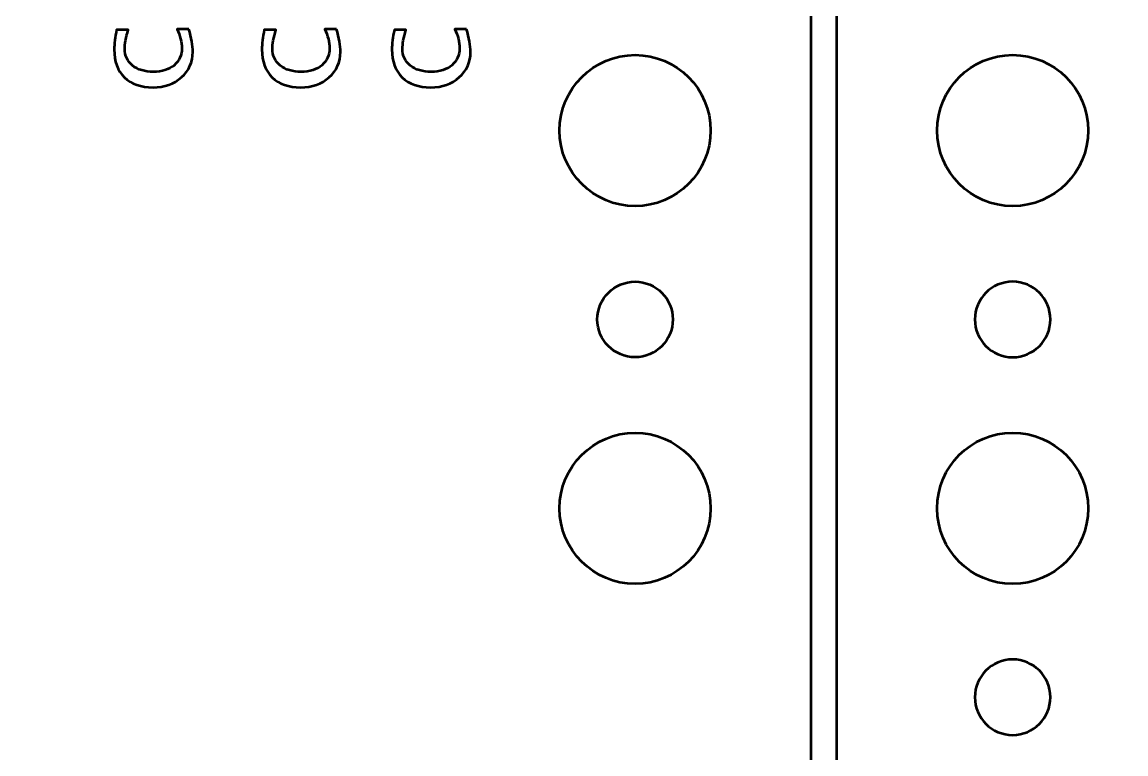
# Model space of a CAD drawing. Header units: centimetres. Extents: x -21.4 to 20.9, y -14.9 to 14.9.
# Drawn here: x -3.185 to 1.2, y -7.725 to -4.819 of the extents above; entities that cross this region are included whole.
import ezdxf

# ---------------------------------------------------------------- set-up
doc = ezdxf.new("R2010")
doc.units = ezdxf.units.CM
doc.header["$MEASUREMENT"] = 0
doc.layers.add('Layer 1', color=7, linetype='Continuous')

msp = doc.modelspace()

# ---------------------------------------------------------------- linework, layer by layer
at = {"layer": 'Layer 1', "lineweight": 53}
for centre in [(0.75001, -5.25001), (-0.74999, -6.74999), (0.75001, -6.75001)]:
    msp.add_ellipse(centre, major_axis=(0, 0.30001), ratio=1, dxfattribs=at)
for points, knots in [([(-20.95, -14.45), (-20.95, -14.45), (-20.95, 14.45), (-20.95, 14.45), (-20.95, 14.45), (-20.95, 14.72614), (-20.72614, 14.95), (-20.45, 14.95), (-20.45, 14.95), (-20.45, 14.95), (-0.55, 14.95), (-0.55, 14.95), (-0.55, 14.95), (-0.27386, 14.95), (-0.05, 14.72614), (-0.05, 14.45), (-0.05, 14.45), (-0.05, 14.45), (-0.05, -14.45), (-0.05, -14.45), (-0.05, -14.45), (-0.05, -14.72614), (-0.27386, -14.95), (-0.55, -14.95), (-0.55, -14.95), (-0.55, -14.95), (-20.45, -14.95), (-20.45, -14.95), (-20.45, -14.95), (-20.72614, -14.95), (-20.95, -14.72614), (-20.95, -14.45)], [0, 0, 0, 0, 0.1111111, 0.1111111, 0.1111111, 0.1111111, 0.2222222, 0.2222222, 0.2222222, 0.2222222, 0.3333333, 0.3333333, 0.3333333, 0.3333333, 0.4444444, 0.4444444, 0.4444444, 0.4444444, 0.5555556, 0.5555556, 0.5555556, 0.5555556, 0.6666667, 0.6666667, 0.6666667, 0.6666667, 0.7777778, 0.7777778, 0.7777778, 0.7777778, 1, 1, 1, 1]), ([(0.05, -14.45), (0.05, -14.45), (0.05, 14.45), (0.05, 14.45), (0.05, 14.45), (0.05, 14.72614), (0.27386, 14.95), (0.55, 14.95), (0.55, 14.95), (0.55, 14.95), (20.45, 14.95), (20.45, 14.95), (20.45, 14.95), (20.72614, 14.95), (20.95, 14.72614), (20.95, 14.45), (20.95, 14.45), (20.95, 14.45), (20.95, -14.45), (20.95, -14.45), (20.95, -14.45), (20.95, -14.72614), (20.72614, -14.95), (20.45, -14.95), (20.45, -14.95), (20.45, -14.95), (0.55, -14.95), (0.55, -14.95), (0.55, -14.95), (0.27386, -14.95), (0.05, -14.72614), (0.05, -14.45)], [0, 0, 0, 0, 0.1111111, 0.1111111, 0.1111111, 0.1111111, 0.2222222, 0.2222222, 0.2222222, 0.2222222, 0.3333333, 0.3333333, 0.3333333, 0.3333333, 0.4444444, 0.4444444, 0.4444444, 0.4444444, 0.5555556, 0.5555556, 0.5555556, 0.5555556, 0.6666667, 0.6666667, 0.6666667, 0.6666667, 0.7777778, 0.7777778, 0.7777778, 0.7777778, 1, 1, 1, 1]), ([(-1.05, -5.25), (-1.05, -5.41569), (-0.91569, -5.55), (-0.75, -5.55), (-0.75, -5.55), (-0.58431, -5.55), (-0.45, -5.41569), (-0.45, -5.25), (-0.45, -5.25), (-0.45, -5.08431), (-0.58431, -4.95), (-0.75, -4.95), (-0.75, -4.95), (-0.91569, -4.95), (-1.05, -5.08431), (-1.05, -5.25)], [0, 0, 0, 0, 0.2, 0.2, 0.2, 0.2, 0.4, 0.4, 0.4, 0.4, 0.6, 0.6, 0.6, 0.6, 1, 1, 1, 1]), ([(-0.9, -6), (-0.9, -6.08284), (-0.83284, -6.15), (-0.75, -6.15), (-0.75, -6.15), (-0.66716, -6.15), (-0.6, -6.08284), (-0.6, -6), (-0.6, -6), (-0.6, -5.91716), (-0.66716, -5.85), (-0.75, -5.85), (-0.75, -5.85), (-0.83284, -5.85), (-0.9, -5.91716), (-0.9, -6)], [0, 0, 0, 0, 0.2, 0.2, 0.2, 0.2, 0.4, 0.4, 0.4, 0.4, 0.6, 0.6, 0.6, 0.6, 1, 1, 1, 1]), ([(0.6, -6), (0.6, -5.91716), (0.66716, -5.85), (0.75, -5.85), (0.75, -5.85), (0.83284, -5.85), (0.9, -5.91716), (0.9, -6), (0.9, -6), (0.9, -6.08284), (0.83284, -6.15), (0.75, -6.15), (0.75, -6.15), (0.66716, -6.15), (0.6, -6.08284), (0.6, -6)], [0, 0, 0, 0, 0.2, 0.2, 0.2, 0.2, 0.4, 0.4, 0.4, 0.4, 0.6, 0.6, 0.6, 0.6, 1, 1, 1, 1]), ([(0.6, -7.5), (0.6, -7.41716), (0.66716, -7.35), (0.75, -7.35), (0.75, -7.35), (0.83284, -7.35), (0.9, -7.41716), (0.9, -7.5), (0.9, -7.5), (0.9, -7.58284), (0.83284, -7.65), (0.75, -7.65), (0.75, -7.65), (0.66716, -7.65), (0.6, -7.58284), (0.6, -7.5)], [0, 0, 0, 0, 0.2, 0.2, 0.2, 0.2, 0.4, 0.4, 0.4, 0.4, 0.6, 0.6, 0.6, 0.6, 1, 1, 1, 1])]:
    msp.add_open_spline(points, degree=3, knots=knots, dxfattribs=at)
at = {"layer": 'Layer 1', "color": 5, "lineweight": 53}
for points in [[(-2.52286, -4.84708), (-2.51232, -4.88217), (-2.50706, -4.91246), (-2.50706, -4.93795), (-2.50706, -4.93795), (-2.50706, -4.97841), (-2.52201, -5.0119), (-2.55184, -5.03852), (-2.55184, -5.03852), (-2.58175, -5.06514), (-2.61947, -5.0785), (-2.66491, -5.0785), (-2.66491, -5.0785), (-2.71345, -5.0785), (-2.75137, -5.06533), (-2.77846, -5.03899), (-2.77846, -5.03899), (-2.80565, -5.01265), (-2.81919, -4.97587), (-2.81919, -4.92864), (-2.81919, -4.92864), (-2.81919, -4.90541), (-2.81599, -4.87925), (-2.8096, -4.85047), (-2.8096, -4.85047), (-2.8096, -4.85047), (-2.76388, -4.85047), (-2.76388, -4.85047), (-2.76388, -4.85047), (-2.77291, -4.88104), (-2.77742, -4.90597), (-2.77742, -4.92516), (-2.77742, -4.92516), (-2.77742, -4.95301), (-2.76698, -4.9753), (-2.74619, -4.99195), (-2.74619, -4.99195), (-2.7254, -5.0086), (-2.69765, -5.01698), (-2.66303, -5.01698), (-2.66303, -5.01698), (-2.62945, -5.01698), (-2.60235, -5.00832), (-2.58156, -4.99111), (-2.58156, -4.99111), (-2.56087, -4.97389), (-2.55052, -4.95141), (-2.55052, -4.92347), (-2.55052, -4.92347), (-2.55052, -4.89873), (-2.55692, -4.87333), (-2.56971, -4.84708), (-2.56971, -4.84708), (-2.56971, -4.84708), (-2.52286, -4.84708), (-2.52286, -4.84708)], [(-1.93611, -4.84708), (-1.92557, -4.88217), (-1.92031, -4.91246), (-1.92031, -4.93795), (-1.92031, -4.93795), (-1.92031, -4.97841), (-1.93526, -5.0119), (-1.96509, -5.03852), (-1.96509, -5.03852), (-1.995, -5.06514), (-2.03272, -5.0785), (-2.07816, -5.0785), (-2.07816, -5.0785), (-2.1267, -5.0785), (-2.16462, -5.06533), (-2.19171, -5.03899), (-2.19171, -5.03899), (-2.2189, -5.01265), (-2.23244, -4.97587), (-2.23244, -4.92864), (-2.23244, -4.92864), (-2.23244, -4.90541), (-2.22924, -4.87925), (-2.22285, -4.85047), (-2.22285, -4.85047), (-2.22285, -4.85047), (-2.17713, -4.85047), (-2.17713, -4.85047), (-2.17713, -4.85047), (-2.18616, -4.88104), (-2.19067, -4.90597), (-2.19067, -4.92516), (-2.19067, -4.92516), (-2.19067, -4.95301), (-2.18023, -4.9753), (-2.15944, -4.99195), (-2.15944, -4.99195), (-2.13865, -5.0086), (-2.1109, -5.01698), (-2.07628, -5.01698), (-2.07628, -5.01698), (-2.0427, -5.01698), (-2.0156, -5.00832), (-1.99481, -4.99111), (-1.99481, -4.99111), (-1.97412, -4.97389), (-1.96377, -4.95141), (-1.96377, -4.92347), (-1.96377, -4.92347), (-1.96377, -4.89873), (-1.97017, -4.87333), (-1.98296, -4.84708), (-1.98296, -4.84708), (-1.98296, -4.84708), (-1.93611, -4.84708), (-1.93611, -4.84708)], [(-1.41951, -4.84708), (-1.40897, -4.88217), (-1.40371, -4.91246), (-1.40371, -4.93795), (-1.40371, -4.93795), (-1.40371, -4.97841), (-1.41866, -5.0119), (-1.44849, -5.03852), (-1.44849, -5.03852), (-1.4784, -5.06514), (-1.51612, -5.0785), (-1.56156, -5.0785), (-1.56156, -5.0785), (-1.6101, -5.0785), (-1.64802, -5.06533), (-1.67511, -5.03899), (-1.67511, -5.03899), (-1.7023, -5.01265), (-1.71584, -4.97587), (-1.71584, -4.92864), (-1.71584, -4.92864), (-1.71584, -4.90541), (-1.71264, -4.87925), (-1.70625, -4.85047), (-1.70625, -4.85047), (-1.70625, -4.85047), (-1.66053, -4.85047), (-1.66053, -4.85047), (-1.66053, -4.85047), (-1.66956, -4.88104), (-1.67407, -4.90597), (-1.67407, -4.92516), (-1.67407, -4.92516), (-1.67407, -4.95301), (-1.66363, -4.9753), (-1.64284, -4.99195), (-1.64284, -4.99195), (-1.62205, -5.0086), (-1.5943, -5.01698), (-1.55968, -5.01698), (-1.55968, -5.01698), (-1.5261, -5.01698), (-1.499, -5.00832), (-1.47821, -4.99111), (-1.47821, -4.99111), (-1.45752, -4.97389), (-1.44717, -4.95141), (-1.44717, -4.92347), (-1.44717, -4.92347), (-1.44717, -4.89873), (-1.45357, -4.87333), (-1.46636, -4.84708), (-1.46636, -4.84708), (-1.46636, -4.84708), (-1.41951, -4.84708), (-1.41951, -4.84708)]]:
    msp.add_open_spline(points, degree=3, knots=[0, 0, 0, 0, 0.0666667, 0.0666667, 0.0666667, 0.0666667, 0.1333333, 0.1333333, 0.1333333, 0.1333333, 0.2, 0.2, 0.2, 0.2, 0.2666667, 0.2666667, 0.2666667, 0.2666667, 0.3333333, 0.3333333, 0.3333333, 0.3333333, 0.4, 0.4, 0.4, 0.4, 0.4666667, 0.4666667, 0.4666667, 0.4666667, 0.5333333, 0.5333333, 0.5333333, 0.5333333, 0.6, 0.6, 0.6, 0.6, 0.6666667, 0.6666667, 0.6666667, 0.6666667, 0.7333333, 0.7333333, 0.7333333, 0.7333333, 0.8, 0.8, 0.8, 0.8, 0.8666667, 0.8666667, 0.8666667, 0.8666667, 1, 1, 1, 1], dxfattribs=at)

doc.saveas('drawing.dxf')
